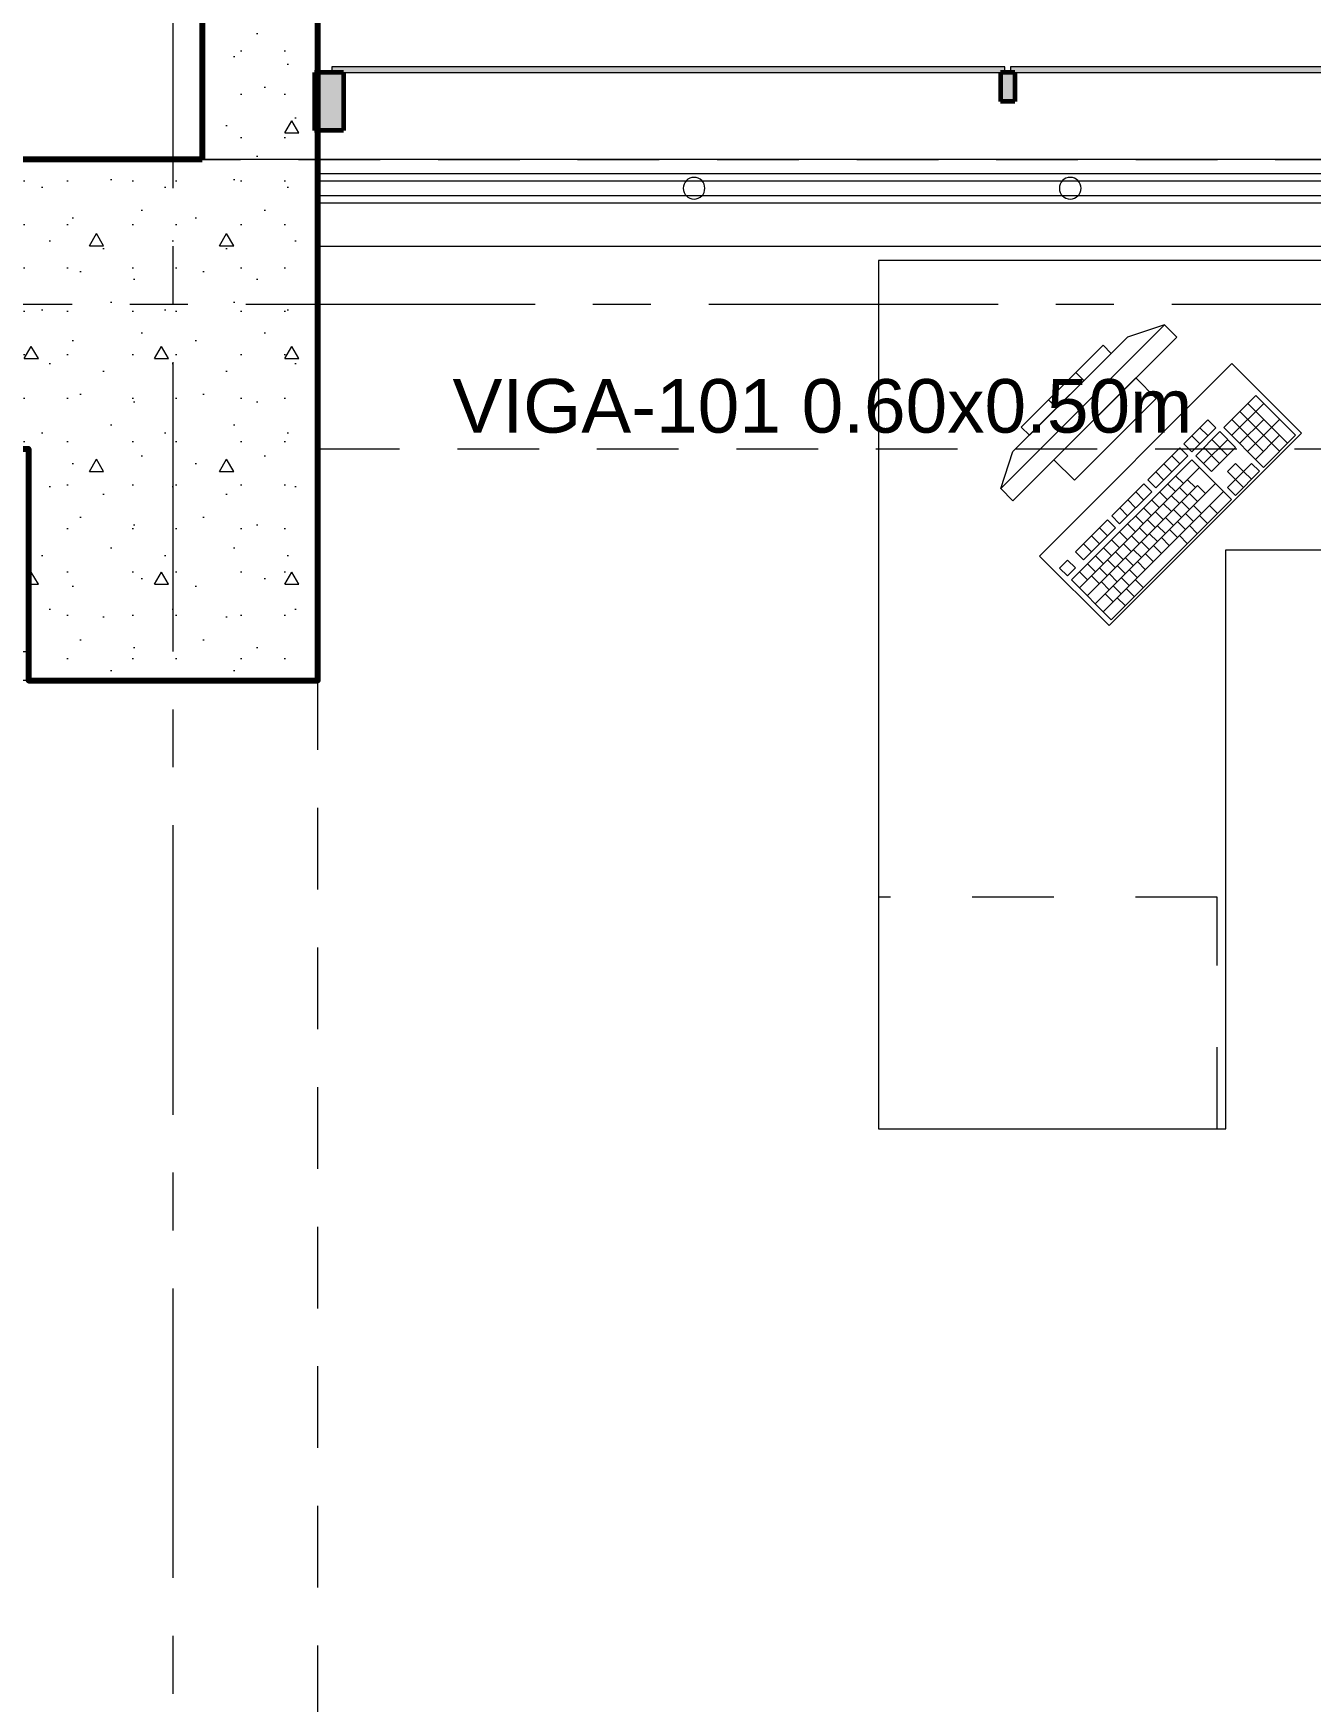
# Model space of a CAD drawing. Header units: inches. Extents: x -38 to 5698, y -33 to 92.
# Drawn here: x 208.078 to 210.285, y 37.236 to 40.118 of the extents above; entities that cross this region are included whole.
import ezdxf

# ---------------------------------------------------------------- set-up
doc = ezdxf.new("R2010")
doc.units = ezdxf.units.IN
doc.header["$MEASUREMENT"] = 0
doc.set_wipeout_variables(frame=1)
for name, pattern in [('Hidden Line', [0.195611, 0.141111, -0.0545]), ('Punto & Raya', [0.65, 0.5, -0.075, 0, -0.075]), ('Rayas', [0.282222, 0.141111, -0.141111]), ('Wipeout_Contour', [1, 0, -1])]:
    doc.linetypes.add(name, pattern=pattern)
for name, color, linetype in [('02 _ ARQ _ ALB _ Ejes Generales', 7, 'Continuous'), ('02 _ ARQ _ ZON _ Espacio.3D', 7, 'Continuous'), ('08 _ STR _ EXT _ 06 Columnas', 7, 'Continuous'), ('08 _ STR _ EXT _ 07 Losa Aligerada', 7, 'Continuous'), ('08 _ STR _ EXT _ 08 Placas Inclinadas', 7, 'Continuous'), ('08 _ STR _ EXT _ 09 Vigas', 7, 'Continuous'), ('Acabado - Muros', 7, 'Continuous'), ('Estructura - 04 MURO', 253, 'Continuous'), ('Interior - Escaleras & Barandillas', 7, 'Continuous'), ('Interior - Mobiliario', 7, 'Continuous'), ('Notas - Etiquetas', 251, 'Continuous')]:
    doc.layers.add(name, color=color, linetype=linetype)
doc.styles.add('Estilo_Generado_4', font='swisse.ttf')
pattern_1 = [(0, (185.00002, 3e-09), (0, 0.3897114), [0.024375, -0.200625]), (0, (185.11252, 0.19486), (0, 0.3897114), [0.024375, -0.200625]), (60, (185.00002, 3e-09), (-0.3375, 0.1948557), [0.024375, -0.200625]), (60, (185.22502, 3e-09), (-0.3375, 0.1948557), [0.024375, -0.200625]), (120, (185.0244, 3e-09), (0.3375, 0.1948557), [0.024375, -0.200625]), (120, (185.2494, 3e-09), (0.3375, 0.1948557), [0.024375, -0.200625]), (0, (185.00002, 0.0375), (0, 0.075), [0, -0.075, 0, -0.1125]), (45, (185.03752, 0.0375), (-0.05303301, 0.05303301), [0, -0.05625, 0, -0.09375])]

msp = doc.modelspace()

# ---------------------------------------------------------------- hatches: boundary and pattern name
at = {"layer": '08 _ STR _ EXT _ 08 Placas Inclinadas', "linetype": 'Continuous', "lineweight": 9}
h = msp.add_hatch(dxfattribs=at)
h.set_pattern_fill('HORMIGÓN_EN_MASA_0002', style=0, pattern_type=2)
h.set_pattern_definition(pattern_1)
h.paths.add_polyline_path([(208.37, 41.2282), (208.37, 39.9), (208.57, 39.9), (208.57, 42.1526), (208.4996, 42.1526)])
at = {"layer": 'Acabado - Muros', "linetype": 'Continuous', "lineweight": 0}
for points in [[(208.6144, 39.95), (208.6144, 40.05), (208.5644, 40.05), (208.5644, 39.95)], [(209.7493, 40), (209.7743, 40), (209.7743, 40.05), (209.7493, 40.05)]]:
    msp.add_hatch(color=254, dxfattribs=at).paths.add_polyline_path(points)
at = {"layer": 'Acabado - Muros', "linetype": 'Continuous', "lineweight": 9}
for points in [[(208.5944, 40.06), (208.5944, 40.05), (209.7568, 40.05), (209.7568, 40.06)], [(209.7668, 40.06), (209.7668, 40.05), (210.9568, 40.05), (210.9568, 40.06)]]:
    msp.add_hatch(color=250, dxfattribs=at).paths.add_polyline_path(points)

# ---------------------------------------------------------------- linework, layer by layer
at = {"layer": '02 _ ARQ _ ALB _ Ejes Generales', "color": 252, "linetype": 'Punto & Raya', "lineweight": 13}
for p, q in [((208.32, 3.05), (208.32, 44.9)), ((190.8454, 39.65), (239.57, 39.65))]:
    msp.add_line(p, q, dxfattribs=at)
at = {"layer": '02 _ ARQ _ ZON _ Espacio.3D', "color": 254, "linetype": 'Continuous', "lineweight": 0, "flags": 128}
msp.add_lwpolyline([(201.2699, 42.1526), (201.2699, 39.9), (201.9699, 39.9), (201.9699, 39.4), (201.57, 39.4), (201.5699, 39.05), (208.07, 39.05), (208.07, 39.4), (207.67, 39.4), (207.67, 39.9), (208.37, 39.9), (208.37, 42.1526), (207.42, 42.1526), (207.42, 42.901), (202.22, 42.901), (202.22, 42.1526)], close=True, dxfattribs=at)
msp.add_lwpolyline([(229.57, 39), (229.07, 39), (229.07, 39.4), (228.67, 39.4), (228.67, 39.7505), (225.9306, 39.7505), (225.9306, 39.4), (225.7006, 39.4), (222.57, 39.4), (222.57, 39), (222.07, 39), (222.07, 39.4), (220.8488, 39.4004), (220.8493, 39.7505), (215.97, 39.7505), (215.97, 39.4), (215.57, 39.4), (215.57, 39), (215.07, 39), (215.07, 39.7505), (208.57, 39.7505), (208.57, 39), (205.07, 39)], dxfattribs=at)
at = {"layer": '08 _ STR _ EXT _ 07 Losa Aligerada', "color": 7, "linetype": 'Rayas', "lineweight": 18, "flags": 128}
msp.add_lwpolyline([(193.22, 11.97, 1.049431), (198.7936, 6.3), (209.6002, 6.3), (209.6002, 6.2005), (214.7981, 6.2005), (214.7981, 7.2), (222.07, 7.2), (222.07, 5.6637), (223.2699, 5.6637), (223.2699, 4.2), (228.3699, 4.2), (228.3699, 5.6637), (229.57, 5.6637), (229.57, 7.2), (236.57, 7.2), (236.57, 14.9999), (236.57, 15.1499), (236.5699, 15.1499), (236.5699, 15.7999), (236.57, 15.7999), (236.57, 18.1001), (236.57, 20.35), (234.07, 20.35), (231.67, 20.35), (231.67, 22.35), (231.67, 22.6), (231.67, 24.5), (231.67, 24.75), (231.67, 26.75), (236.57, 26.75), (236.57, 29.7), (236.57, 35.2005), (236.57, 39.9), (228.67, 39.9), (223.5529, 39.9), (223.5529, 40.9), (218.9324, 40.9), (218.9324, 39.9), (208.37, 39.9), (208.37, 41.4352), (207.42, 41.4352), (207.42, 42.9), (202.22, 42.9), (202.22, 41.4352), (201.2699, 41.4352), (201.2699, 39.9), (196.27, 39.9), (196.27, 41.1), (192.87, 41.1), (192.87, 37.7), (194.07, 37.7), (194.07, 33.9), (193.17, 33.9), (193.17, 21.2663), (193.22, 21.2663)], format="xyb", close=True, dxfattribs=at)
at = {"layer": '08 _ STR _ EXT _ 07 Losa Aligerada', "color": 7, "linetype": 'Continuous', "lineweight": 18, "flags": 128}
msp.add_lwpolyline([(236.57, 26.75), (236.57, 39.9), (228.67, 39.9), (226.1798, 39.9), (226.1798, 40.9), (221.5593, 40.9), (221.5593, 39.9), (208.37, 39.9), (208.37, 42.6544), (207.42, 42.6544)], dxfattribs=at)
at = {"layer": '08 _ STR _ EXT _ 08 Placas Inclinadas', "color": 7, "linetype": 'Continuous', "lineweight": 80, "flags": 128}
for points in [[(208.57, 39.9), (208.57, 42.1526)], [(208.37, 41.2282), (208.37, 39.9)]]:
    msp.add_lwpolyline(points, dxfattribs=at)
at = {"layer": '08 _ STR _ EXT _ 09 Vigas', "color": 251, "linetype": 'Hidden Line', "lineweight": 13}
for p, q in [((208.57, 30.2), (208.57, 39.4)), ((208.57, 39.4), (215.07, 39.4))]:
    msp.add_line(p, q, dxfattribs=at)
at = {"layer": 'Acabado - Muros', "color": 7, "linetype": 'Continuous', "lineweight": 60}
for p, q in [((208.5644, 40.05), (208.5644, 39.95)), ((208.6144, 40.05), (208.5644, 40.05)), ((208.6144, 40.05), (208.6144, 39.95)), ((209.7493, 40.05), (209.7493, 40)), ((209.7743, 40.05), (209.7493, 40.05)), ((209.7743, 40.05), (209.7743, 40)), ((209.7743, 40), (209.7493, 40)), ((208.6144, 39.95), (208.5644, 39.95))]:
    msp.add_line(p, q, dxfattribs=at)
at = {"layer": 'Acabado - Muros', "color": 7, "linetype": 'Continuous', "lineweight": 13, "flags": 128}
for points in [[(208.5944, 40.06), (208.5944, 40.05), (209.7568, 40.05), (209.7568, 40.06)], [(209.7668, 40.06), (209.7668, 40.05), (210.9568, 40.05), (210.9568, 40.06)]]:
    msp.add_lwpolyline(points, close=True, dxfattribs=at)
at = {"layer": 'Estructura - 04 MURO', "color": 7, "linetype": 'Continuous', "lineweight": 80}
msp.add_line((208.57, 39.75), (208.57, 39.9), dxfattribs=at)
at = {"layer": 'Estructura - 04 MURO', "color": 7, "linetype": 'Continuous', "lineweight": 13}
msp.add_line((208.57, 39.75), (208.57, 39.75), dxfattribs=at)
at = {"layer": 'Interior - Mobiliario', "color": 175, "linetype": 'Continuous', "lineweight": 13}
for p, q in [((210.0328, 39.6144), (209.7499, 39.3316)), ((209.7711, 39.3104), (210.054, 39.5932)), ((209.7711, 39.3952), (209.9691, 39.5932)), ((210.0328, 39.6144), (209.9691, 39.5932)), ((210.054, 39.5932), (210.0328, 39.6144)), ((209.9267, 39.5791), (209.7853, 39.4376)), ((209.7994, 39.4235), (209.9408, 39.5649)), ((209.9408, 39.5649), (209.9267, 39.5791)), ((209.8937, 39.5178), (209.8795, 39.5319)), ((209.9833, 39.5225), (209.8418, 39.3811)), ((210.0186, 39.4871), (209.9833, 39.5225)), ((209.8465, 39.4706), (209.8324, 39.4848)), ((209.8772, 39.3457), (210.0186, 39.4871)), ((210.1907, 39.4921), (210.1353, 39.4367)), ((210.149, 39.423), (210.2044, 39.4784)), ((210.2454, 39.4097), (210.1769, 39.4782)), ((210.2593, 39.4235), (210.1907, 39.4921)), ((210.1078, 39.4504), (210.0663, 39.4088)), ((210.1215, 39.4366), (210.1078, 39.4504)), ((210.204, 39.3957), (210.1492, 39.4506)), ((210.1627, 39.4093), (210.2043, 39.4508)), ((210.2316, 39.3958), (210.163, 39.4644)), ((210.1765, 39.3956), (210.2319, 39.451)), ((209.7853, 39.4376), (209.7994, 39.4235)), ((210.08, 39.3951), (210.1215, 39.4366)), ((210.0938, 39.4089), (210.0801, 39.4227)), ((210.1284, 39.4298), (210.0869, 39.3882)), ((210.1077, 39.4228), (210.094, 39.4365)), ((210.1006, 39.3745), (210.1421, 39.4161)), ((210.142, 39.3885), (210.1146, 39.4159)), ((210.1558, 39.4024), (210.1284, 39.4298)), ((210.1353, 39.4367), (210.2039, 39.3681)), ((210.1902, 39.3819), (210.2317, 39.4234)), ((210.2039, 39.3681), (210.2593, 39.4235)), ((209.7499, 39.3316), (209.7711, 39.3952)), ((210.0594, 39.4019), (210.004, 39.3465)), ((210.0177, 39.3328), (210.0731, 39.3882)), ((210.0592, 39.3743), (210.0455, 39.388)), ((210.0731, 39.3882), (210.0594, 39.4019)), ((210.0663, 39.4088), (210.08, 39.3951)), ((210.0869, 39.3882), (210.1143, 39.3608)), ((210.1281, 39.3747), (210.1007, 39.4021)), ((210.1143, 39.3608), (210.1558, 39.4024)), ((209.8418, 39.3811), (209.8772, 39.3457)), ((210.0799, 39.3813), (209.8722, 39.1736)), ((209.8859, 39.1599), (210.0936, 39.3676)), ((210.0315, 39.3466), (210.0178, 39.3603)), ((210.0454, 39.3605), (210.0317, 39.3742)), ((210.1485, 39.3127), (210.0799, 39.3813)), ((210.1557, 39.3748), (210.1418, 39.3609)), ((210.1418, 39.3609), (210.1556, 39.3472)), ((210.1554, 39.3197), (210.197, 39.3612)), ((210.1556, 39.3472), (210.1694, 39.3611)), ((210.1694, 39.3611), (210.1557, 39.3748)), ((210.1833, 39.3749), (210.1694, 39.3611)), ((210.1831, 39.3474), (210.1694, 39.3611)), ((210.197, 39.3612), (210.1833, 39.3749)), ((209.7499, 39.3316), (209.7711, 39.3104)), ((209.8996, 39.1462), (210.09, 39.3366)), ((209.9134, 39.1325), (210.1211, 39.3402)), ((209.997, 39.3396), (209.9417, 39.2842)), ((210.0108, 39.3259), (209.997, 39.3396)), ((210.004, 39.3465), (210.0177, 39.3328)), ((210.0521, 39.3261), (210.0384, 39.3398)), ((210.066, 39.3399), (210.0522, 39.3536)), ((210.0727, 39.3193), (210.059, 39.333)), ((210.0866, 39.3331), (210.0729, 39.3468)), ((210.1038, 39.3229), (210.09, 39.3366)), ((210.1556, 39.3472), (210.1417, 39.3334)), ((210.1417, 39.3334), (210.1554, 39.3197)), ((210.1693, 39.3335), (210.1556, 39.3472)), ((209.9271, 39.1187), (210.1348, 39.3265)), ((209.9408, 39.105), (210.1485, 39.3127)), ((209.9554, 39.2705), (210.0108, 39.3259)), ((209.9831, 39.2982), (209.9694, 39.3119)), ((209.9969, 39.312), (209.9832, 39.3257)), ((210.0244, 39.2984), (210.0107, 39.3121)), ((210.0383, 39.3122), (210.0245, 39.3259)), ((210.045, 39.2916), (210.0313, 39.3053)), ((210.0589, 39.3054), (210.0452, 39.3191)), ((210.0761, 39.2952), (210.0624, 39.3089)), ((210.0899, 39.309), (210.0762, 39.3227)), ((210.0967, 39.2884), (210.083, 39.3021)), ((210.1243, 39.2885), (210.1106, 39.3022)), ((209.9347, 39.2773), (209.8793, 39.2219)), ((209.9484, 39.2635), (209.9347, 39.2773)), ((209.9417, 39.2842), (209.9554, 39.2705)), ((209.9692, 39.2843), (209.9555, 39.298)), ((209.9967, 39.2707), (209.983, 39.2844)), ((210.0106, 39.2845), (209.9968, 39.2982)), ((210.0173, 39.2639), (210.0036, 39.2776)), ((210.0312, 39.2777), (210.0175, 39.2914)), ((210.0484, 39.2675), (210.0347, 39.2812)), ((210.0622, 39.2813), (210.0485, 39.295)), ((210.069, 39.2607), (210.0553, 39.2744)), ((210.0829, 39.2745), (210.0691, 39.2882)), ((210.107, 39.2712), (210.0932, 39.2849)), ((209.8931, 39.2082), (209.9484, 39.2635)), ((209.9208, 39.2359), (209.907, 39.2496)), ((209.9346, 39.2497), (209.9209, 39.2634)), ((209.9552, 39.2291), (209.9415, 39.2428)), ((209.969, 39.243), (209.9553, 39.2567)), ((209.9829, 39.2568), (209.9692, 39.2705)), ((209.9897, 39.2362), (209.9759, 39.2499)), ((210.0035, 39.25), (209.9898, 39.2637)), ((210.0207, 39.2398), (210.007, 39.2535)), ((210.0345, 39.2536), (210.0208, 39.2673)), ((210.0413, 39.233), (210.0276, 39.2467)), ((210.0552, 39.2468), (210.0414, 39.2606)), ((210.0723, 39.2366), (210.0586, 39.2503)), ((210.0896, 39.2539), (210.0759, 39.2676)), ((209.8793, 39.2219), (209.8931, 39.2082)), ((209.9069, 39.222), (209.8932, 39.2357)), ((209.9275, 39.2014), (209.9138, 39.2151)), ((209.9413, 39.2153), (209.9276, 39.229)), ((209.962, 39.2085), (209.9482, 39.2222)), ((209.9758, 39.2223), (209.9621, 39.2361)), ((209.993, 39.2121), (209.9793, 39.2258)), ((210.0068, 39.2259), (209.9931, 39.2396)), ((210.0136, 39.2053), (209.9999, 39.219)), ((210.0275, 39.2191), (210.0138, 39.2329)), ((209.8655, 39.208), (209.8516, 39.1942)), ((209.8516, 39.1942), (209.8654, 39.1805)), ((209.8654, 39.1805), (209.8792, 39.1943)), ((209.8792, 39.1943), (209.8655, 39.208)), ((209.8998, 39.1737), (209.8861, 39.1875)), ((209.9136, 39.1876), (209.8999, 39.2013)), ((209.9343, 39.1808), (209.9206, 39.1945)), ((209.9481, 39.1946), (209.9344, 39.2084)), ((209.9653, 39.1844), (209.9516, 39.1981)), ((209.9791, 39.1982), (209.9654, 39.212)), ((209.9859, 39.1776), (209.9722, 39.1913)), ((209.9998, 39.1914), (209.9861, 39.2052)), ((209.8722, 39.1736), (209.9408, 39.105)), ((209.9204, 39.1669), (209.9067, 39.1807)), ((209.9376, 39.1567), (209.9239, 39.1704)), ((209.9514, 39.1705), (209.9377, 39.1843)), ((209.9582, 39.1499), (209.9445, 39.1636)), ((209.9721, 39.1638), (209.9584, 39.1775)), ((209.9806, 39.1448), (209.9669, 39.1586)), ((209.9962, 39.1604), (209.9825, 39.1741)), ((209.9444, 39.1361), (209.9307, 39.1498)), ((209.965, 39.1293), (209.9513, 39.143))]:
    msp.add_line(p, q, dxfattribs=at)
at = {"layer": 'Interior - Mobiliario', "color": 175, "linetype": 'Rayas', "lineweight": 13}
for p, q in [((210.1238, 38.6255), (209.5388, 38.6255)), ((210.1238, 38.2255), (210.1238, 38.6255))]:
    msp.add_line(p, q, dxfattribs=at)
at = {"layer": 'Interior - Mobiliario', "color": 175, "linetype": 'Continuous', "lineweight": 13, "flags": 128}
for points in [[(209.5388, 39.7255), (209.5388, 38.2255), (210.1388, 38.2255), (210.1388, 39.2255), (210.8388, 39.2255), (210.8388, 39.7255)], [(209.8171, 39.2149), (209.9373, 39.0947), (210.2696, 39.427), (210.1494, 39.5472)]]:
    msp.add_lwpolyline(points, close=True, dxfattribs=at)

# ---------------------------------------------------------------- texts
at = {"layer": 'Notas - Etiquetas', "color": 8, "linetype": 'Continuous', "lineweight": 13, "insert": (208.8027, 39.4267), "char_height": 0.0925, "attachment_point": 7, "style": 'Estilo_Generado_4'}
msp.add_mtext('\\A1;{\\pql;\\fSwis721 Ex BT|b0|i0|c0|p34;VIGA-101\\fSwis721 Ex BT|b0|i0|c0|p34; \\fSwis721 Ex BT|b0|i0|c0|p34;0.60\\fSwis721 Ex BT|b0|i0|c0|p34;x\\fSwis721 Ex BT|b0|i0|c0|p34;0.50\\fSwis721 Ex BT|b0|i0|c0|p34;m}', dxfattribs=at)

# ---------------------------------------------------------------- next in the draw order: wipeouts: each hides what was drawn before it
at = {"color": 254, "linetype": 'Wipeout_Contour', "lineweight": 0, "ltscale": 6538.500239}
msp.add_wipeout([(208.57, 39.75), (213.4735, 39.75), (213.4735, 39.9), (208.57, 39.9)], dxfattribs=at).dxf.layer = 'Estructura - 04 MURO'

# ---------------------------------------------------------------- next in the draw order: hatches: boundary and pattern name
at = {"layer": '08 _ STR _ EXT _ 06 Columnas', "linetype": 'Continuous', "lineweight": 9}
h = msp.add_hatch(dxfattribs=at)
h.set_pattern_fill('HORMIGÓN_EN_MASA_0002', style=0, pattern_type=2)
h.set_pattern_definition(pattern_1)
h.paths.add_polyline_path([(208.37, 39.9), (207.67, 39.9), (207.67, 39.4), (208.07, 39.4), (208.07, 39), (208.57, 39), (208.57, 39.75), (208.37, 39.75)])
h = msp.add_hatch(dxfattribs=at)
h.set_pattern_fill('HORMIGÓN_EN_MASA_0002', style=0, pattern_type=2)
h.set_pattern_definition(pattern_1)
h.paths.add_polyline_path([(208.57, 39.9), (208.37, 39.9), (208.37, 39.75)])
h = msp.add_hatch(dxfattribs=at)
h.set_pattern_fill('HORMIGÓN_EN_MASA_0002', style=0, pattern_type=2)
h.set_pattern_definition(pattern_1)
h.paths.add_polyline_path([(208.57, 39.9), (208.37, 39.75), (208.57, 39.75)])

# ---------------------------------------------------------------- next in the draw order: linework, layer by layer
at = {"layer": '08 _ STR _ EXT _ 06 Columnas', "color": 7, "linetype": 'Continuous', "lineweight": 80, "flags": 128}
for points in [[(208.37, 39.9), (207.67, 39.9), (207.67, 39.4), (208.07, 39.4), (208.07, 39), (208.57, 39), (208.57, 39.75)], [(208.57, 39.75), (208.57, 39.9)]]:
    msp.add_lwpolyline(points, dxfattribs=at)
at = {"layer": '08 _ STR _ EXT _ 09 Vigas', "color": 251, "linetype": 'Hidden Line', "lineweight": 13}
for p, q in [((194.07, 39.9), (236.57, 39.9)), ((208.57, 39.9), (208.07, 39.9))]:
    msp.add_line(p, q, dxfattribs=at)
at = {"layer": 'Estructura - 04 MURO', "color": 7, "linetype": 'Continuous', "lineweight": 13, "flags": 128}
for points in [[(213.4735, 39.9), (208.57, 39.9)], [(208.57, 39.75), (213.4735, 39.75)]]:
    msp.add_lwpolyline(points, dxfattribs=at)
at = {"layer": 'Interior - Escaleras & Barandillas', "color": 161, "linetype": 'Continuous', "lineweight": 13, "flags": 128}
for points in [[(208.57, 39.875), (208.57, 39.825), (215.07, 39.825), (215.07, 39.875)], [(208.57, 39.8625), (208.57, 39.8375), (215.07, 39.8375), (215.07, 39.8625)], [(208.57, 39.8625), (208.57, 39.8375), (215.07, 39.8375), (215.07, 39.8625)], [(208.57, 39.8625), (208.57, 39.8375), (215.07, 39.8375), (215.07, 39.8625)]]:
    msp.add_lwpolyline(points, close=True, dxfattribs=at)
for points in [[(209.22, 39.8313, 1), (209.22, 39.8688, 1)], [(209.87, 39.8313, 1), (209.87, 39.8688, 1)]]:
    msp.add_lwpolyline(points, format="xyb", close=True, dxfattribs=at)

doc.saveas('drawing.dxf')
